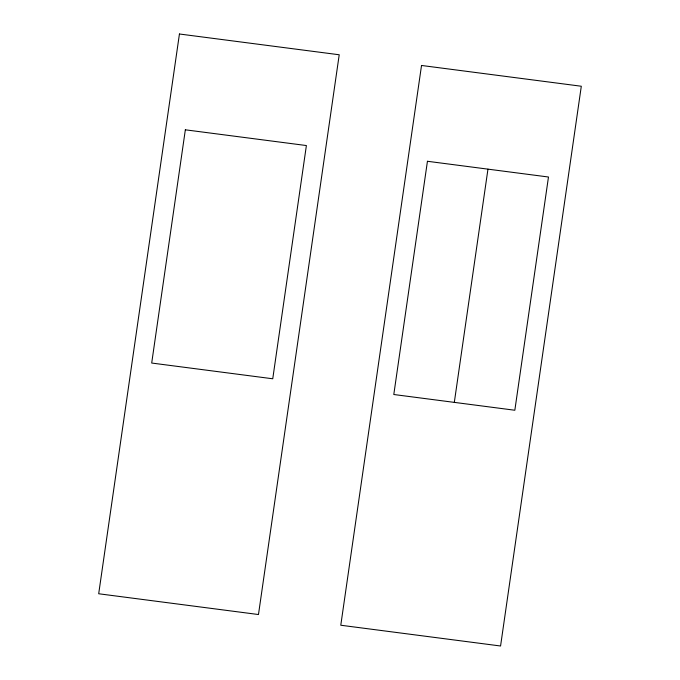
<?xml version="1.0" encoding="UTF-8"?>
<svg xmlns="http://www.w3.org/2000/svg" width="680" height="680" viewBox="0 0 680 680"><rect width="100%" height="100%" fill="white"/><g stroke="black" fill="none" stroke-linecap="round" stroke-linejoin="round"><path stroke-width="1.02" d="M454.317 402.381L487.96 169.15M179.435 34L98.694 593.759L258.476 614.533L339.218 54.766L179.435 34M185.343 129.812L151.7 363.043L272.748 378.777L306.391 145.545L185.343 129.812M421.524 65.467L340.782 625.235L500.565 646L581.307 86.241L421.524 65.467M427.44 161.279L393.796 394.51L514.837 410.244L548.479 177.012L427.44 161.279"/></g></svg>
